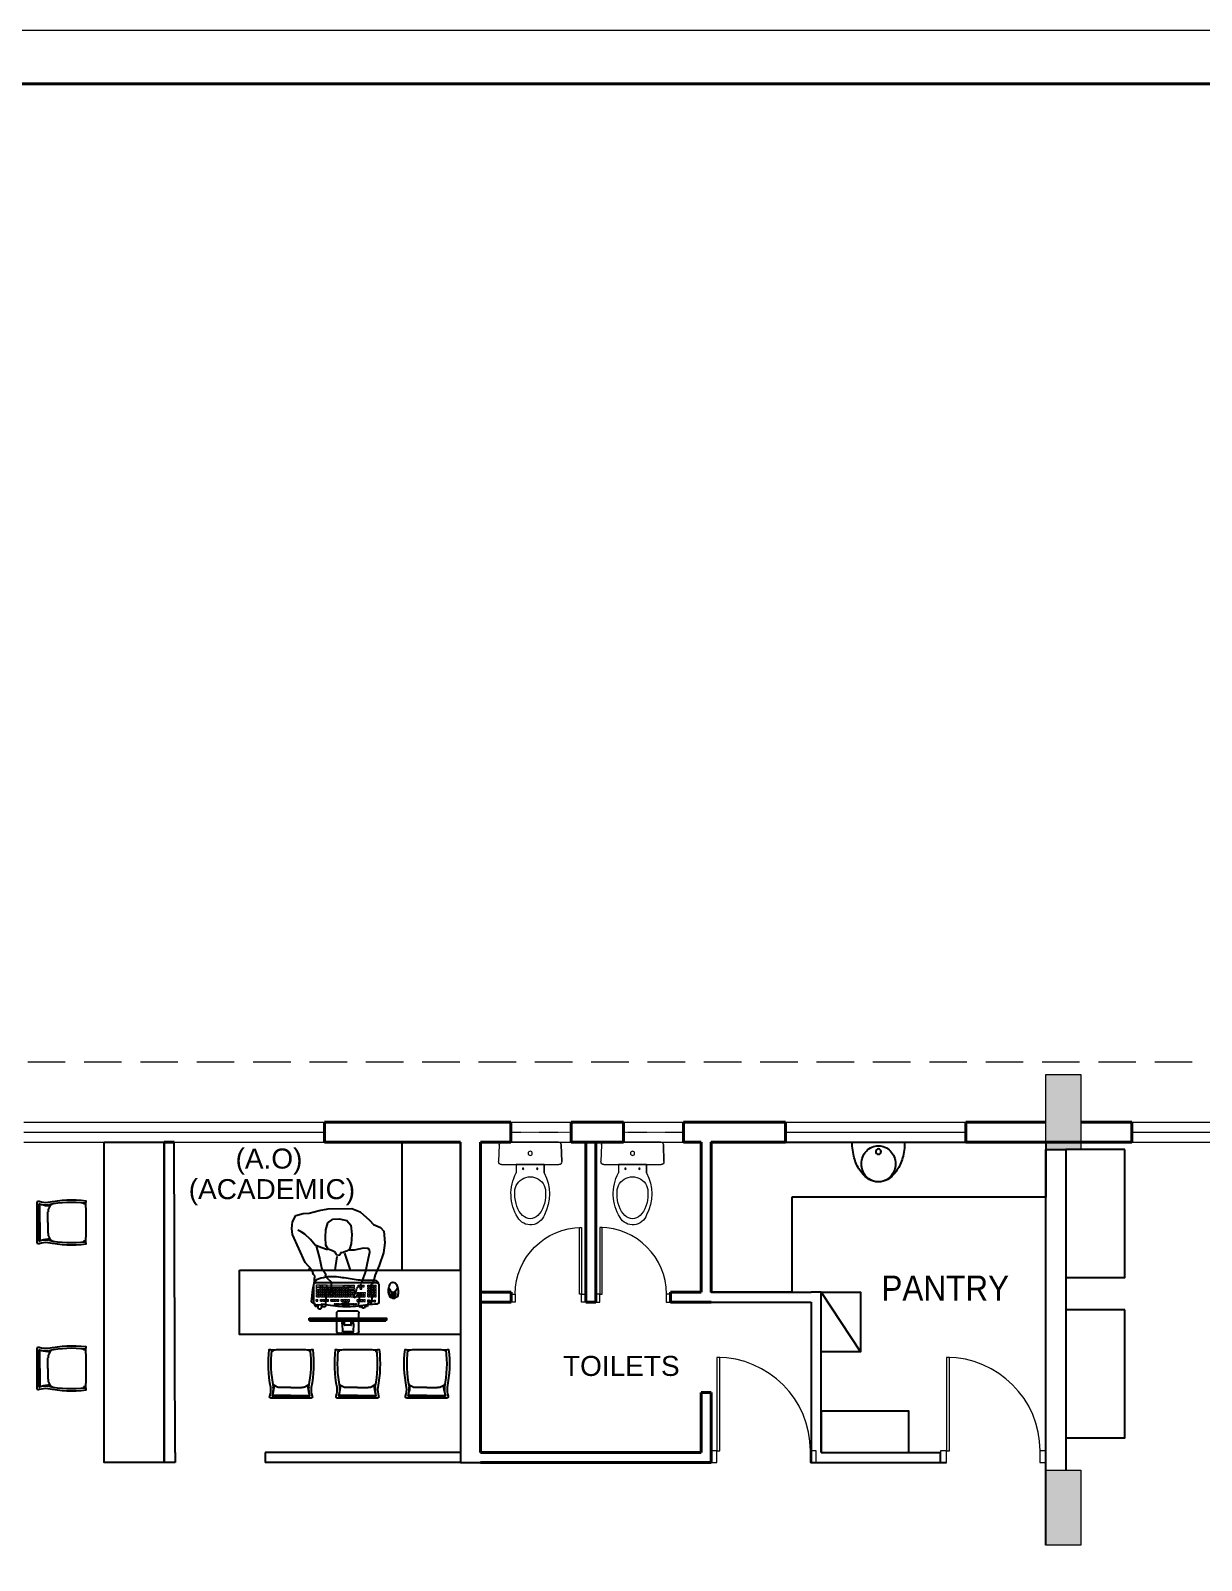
# Model space of a CAD drawing. Header units: inches. Extents: x 150067 to 167379, y -92057 to -49035.
# Drawn here: x 157777 to 158946, y -50562 to -49035 of the extents above; entities that cross this region are included whole.
import ezdxf

# ---------------------------------------------------------------- set-up
doc = ezdxf.new("R2010")
doc.units = ezdxf.units.IN
doc.header["$LTSCALE"] = 0.1
doc.header["$MEASUREMENT"] = 0
doc.linetypes.add('HIDDEN', pattern=[0.375, 0.25, -0.125])
for name, color, linetype, lineweight in [('BOR', 200, 'Continuous', 40), ('BOR1', 230, 'Continuous', 15), ('DOOR', 10, 'Continuous', 15), ('Layer4', 10, 'Continuous', 25), ('thin ha', 253, 'Continuous', 5), ('wall', 6, 'Continuous', 40), ('win', 102, 'Continuous', 20)]:
    doc.layers.add(name, color=color, linetype=linetype, lineweight=lineweight)
doc.layers.add('Layer1', color=7, linetype='Continuous')
doc.layers.add('SANI', color=10, linetype='Continuous')
doc.styles.add('DIM', font='arial.ttf', dxfattribs={"width": 0.7, "height": 1})
doc.styles.add('DUTCH', font='arial.ttf')

# ---------------------------------------------------------------- blocks, each defined once
blk = doc.blocks.new('A$C764D24B9')
at = {"layer": 'DOOR'}
for points in [[(0.056, 0.111), (0.083, 0.111), (0.083, 1), (0.056, 1)], [(0, 0), (0.056, 0), (0.056, 0.111), (0, 0.111)], [(0.944, 0), (1, 0), (1, 0.111), (0.944, 0.111)]]:
    blk.add_lwpolyline(points, close=True, dxfattribs=at)
blk.add_arc((0.056, 0.111), 0.889, 0, 90, dxfattribs=at)
blk = doc.blocks.new('WC1')
at = {"layer": 'DOOR'}
for p, q in [((-29.3, -7.5), (-29.8, -22.7)), ((24.3, -5), (-26.8, -5))]:
    blk.add_line(p, q, dxfattribs=at)
for points in [[(26.8, -7.5), (27.3, -22.7, -0.423393), (24.7, -25.4), (-27.3, -25.4, -0.423393), (-29.8, -22.7), (-29.3, -7.5, -0.405093), (-26.8, -5), (24.3, -5, -0.405093), (26.8, -7.5, -0.407682)], [(11.5, -25.4), (11.5, -33, -0.265683), (10, -73.3, -0.649464), (-14.1, -70.9, -0.243179), (-14, -33), (-14, -25.4), (11.5, -25.4)], [(12.6, -52, 1.119632), (-15.2, -52, 17.71796)]]:
    blk.add_lwpolyline(points, format="xyb", dxfattribs=at)
blk.add_lwpolyline([(-14, -25.4), (-14, -33)], dxfattribs=at)
for centre, radius in [((-1.3, -15.2), 1.91), ((-7.6, -29.2), 0.636), ((5.1, -29.2), 0.636)]:
    blk.add_circle(centre, radius, dxfattribs=at)
blk.add_arc((-26.8, -7.5), 2.54, 90, 178.2101, dxfattribs=at)
blk.add_ellipse((-1.3, -52), major_axis=(0, -22.4), ratio=0.622298, start_param=4.712389, end_param=7.853982, dxfattribs=at)
blk = doc.blocks.new('Dell S2340T 23-Inch 10-point Multi-Touch Monitor')
at = {"color": 0}
for p, q in [((-269, -94), (-264, -89)), ((-264, -89), (264, -89)), ((-77, -17), (-77, -89)), ((-40, -70), (-36, -14)), ((-29, -14), (-29, -17)), ((-29, -14), (-29, -17)), ((-25, -60), (-25, -82)), ((-25, -60), (-24, -60)), ((-24, -60), (-24, -89)), ((-24, -63), (24, -63)), ((24, -60), (24, -89)), ((24, -60), (25, -60)), ((25, -60), (25, -82)), ((29, -14), (29, -17)), ((29, -14), (29, -17)), ((40, -70), (36, -14)), ((77, -17), (77, -89)), ((269, -94), (264, -89)), ((-77, -109), (-77, -143)), ((77, -109), (77, -143))]:
    blk.add_line(p, q, dxfattribs=at)
for points in [[(-60, 0), (60, 0)], [(-269, -109), (269, -109), (269, -94), (-269, -94), (-269, -109)], [(-36, -14), (36, -14)], [(-29, -17), (29, -17)], [(-29, -17), (29, -17)], [(-60, -160), (60, -160)]]:
    blk.add_lwpolyline(points, dxfattribs=at)
for points in [[(-40, -70, 0.263666), (-37, -80), (-34, -82), (-25, -82)], [(40, -70, -0.263666), (37, -80), (34, -82), (25, -82)]]:
    blk.add_lwpolyline(points, format="xyb", dxfattribs=at)
for centre, radius in [((-61, -4), 1.73), ((-46, -4), 1.73), ((-36, -102), 1.14), ((-32, -4), 1.73), ((-18, -4), 1.73), ((-3, -4), 1.73), ((11, -4), 1.73), ((25, -4), 1.73), ((36, -102), 1.14), ((39, -4), 1.73)]:
    blk.add_circle(centre, radius, dxfattribs=at)
for centre, start, end in [((-60, -17), 90, 180), ((60, -17), 0, 90), ((-60, -143), 180, 270), ((60, -143), 270, 0)]:
    blk.add_arc(centre, 17.2, start, end, dxfattribs=at)
blk = doc.blocks.new('keyboard_top')
at = {"color": 0}
for points in [[(233, -76), (233, -26, 0.165941), (205, -17, -0.04592), (141, -12, 0.046884), (0, 0, 0.043941), (-135, -14, -0.081459), (-182, -12, 0.073722), (-206, -13, 0.278236), (-218, -23), (-217, -154, 0.414214), (-202, -168), (218, -167, 0.414214), (233, -152)], [(218, -167), (-202, -168, -0.198912), (-213, -164, 0.237087), (-181, -196, 0.110077), (-61, -209, 0.017919), (47, -193, -0.053396), (161, -185, 0.017301), (204, -185, 0.36209), (228, -163, -0.184401), (218, -167)]]:
    blk.add_lwpolyline(points, format="xyb", close=True, dxfattribs=at)
at = {"color": 0, "lineweight": 0}
for points in [[(-201, -38), (-189, -38)], [(-201, -38), (-201, -51)], [(-201, -51), (-189, -51)], [(-200, -70), (-188, -70)], [(-200, -70), (-200, -83)], [(-200, -83), (-188, -83)], [(-200, -87), (-188, -86)], [(-200, -87), (-200, -100)], [(-200, -100), (-188, -99)], [(-200, -104), (-188, -104)], [(-200, -104), (-200, -117)], [(-189, -38), (-189, -51)], [(-188, -70), (-188, -83)], [(-188, -86), (-188, -99)], [(-188, -104), (-188, -117)], [(-185, -70), (-185, -83)], [(-185, -70), (-173, -70)], [(-185, -83), (-173, -83)], [(-185, -86), (-185, -99)], [(-185, -86), (-173, -86)], [(-185, -99), (-173, -99)], [(-185, -104), (-173, -104)], [(-185, -104), (-185, -117)], [(-173, -70), (-173, -83)], [(-173, -86), (-173, -99)], [(-173, -104), (-173, -117)], [(-171, -38), (-171, -51)], [(-171, -38), (-159, -38)], [(-171, -51), (-159, -51)], [(-170, -70), (-170, -83)], [(-170, -70), (-158, -70)], [(-170, -83), (-158, -83)], [(-170, -86), (-170, -99)], [(-170, -86), (-158, -86)], [(-170, -99), (-158, -99)], [(-170, -104), (-158, -104)], [(-170, -104), (-170, -117)], [(-159, -38), (-159, -51)], [(-158, -70), (-158, -83)], [(-158, -86), (-158, -99)], [(-158, -104), (-158, -117)], [(-156, -38), (-156, -51)], [(-156, -38), (-144, -38)], [(-156, -51), (-144, -51)], [(-156, -70), (-144, -70)], [(-156, -70), (-156, -83)], [(-156, -83), (-144, -83)], [(-156, -86), (-144, -86)], [(-156, -86), (-156, -99)], [(-156, -99), (-144, -99)], [(-156, -104), (-144, -104)], [(-156, -104), (-156, -117)], [(-144, -38), (-144, -51)], [(-144, -70), (-144, -83)], [(-144, -86), (-144, -99)], [(-144, -104), (-144, -117)], [(-142, -38), (-130, -38)], [(-142, -38), (-142, -51)], [(-142, -51), (-130, -51)], [(-141, -70), (-141, -83)], [(-141, -70), (-129, -70)], [(-141, -83), (-129, -83)], [(-141, -86), (-141, -99)], [(-141, -86), (-129, -86)], [(-141, -99), (-129, -99)], [(-141, -104), (-129, -104)], [(-141, -104), (-141, -117)], [(-130, -38), (-130, -51)], [(-129, -70), (-129, -83)], [(-129, -86), (-129, -99)], [(-129, -104), (-129, -117)], [(-127, -38), (-127, -51)], [(-127, -38), (-115, -38)], [(-127, -51), (-115, -51)], [(-126, -70), (-126, -83)], [(-126, -70), (-114, -70)], [(-126, -83), (-114, -83)], [(-126, -86), (-126, -99)], [(-126, -86), (-114, -86)], [(-126, -99), (-114, -99)], [(-126, -104), (-114, -104)], [(-126, -104), (-126, -117)], [(-115, -38), (-115, -51)], [(-114, -70), (-114, -83)], [(-114, -86), (-114, -99)], [(-114, -104), (-114, -117)], [(-112, -70), (-100, -70)], [(-112, -70), (-112, -83)], [(-112, -83), (-100, -83)], [(-112, -86), (-100, -86)], [(-112, -86), (-112, -99)], [(-112, -99), (-100, -99)], [(-112, -104), (-100, -104)], [(-112, -104), (-112, -117)], [(-101, -38), (-101, -51)], [(-101, -38), (-89, -38)], [(-101, -51), (-89, -51)], [(-100, -70), (-100, -83)], [(-100, -86), (-100, -99)], [(-100, -104), (-100, -117)], [(-97, -70), (-97, -83)], [(-97, -70), (-85, -70)], [(-97, -83), (-85, -83)], [(-97, -86), (-97, -99)], [(-97, -86), (-85, -86)], [(-97, -99), (-85, -99)], [(-97, -104), (-85, -103)], [(-97, -104), (-97, -117)], [(-89, -38), (-89, -51)], [(-86, -38), (-86, -51)], [(-86, -38), (-74, -38)], [(-86, -51), (-74, -51)], [(-85, -70), (-85, -83)], [(-85, -86), (-85, -99)], [(-85, -103), (-85, -116)], [(-82, -70), (-70, -69)], [(-82, -70), (-82, -83)], [(-82, -83), (-70, -82)], [(-82, -86), (-82, -99)], [(-82, -86), (-70, -86)], [(-82, -99), (-70, -99)], [(-82, -103), (-70, -103)], [(-82, -103), (-81, -116)], [(-74, -38), (-74, -51)], [(-72, -38), (-60, -38)], [(-72, -38), (-72, -51)], [(-72, -51), (-60, -51)], [(-70, -69), (-70, -82)], [(-70, -86), (-70, -99)], [(-70, -103), (-69, -116)], [(-68, -69), (-56, -69)], [(-68, -69), (-67, -82)], [(-67, -82), (-55, -82)], [(-67, -86), (-55, -86)], [(-67, -86), (-67, -99)], [(-67, -99), (-55, -99)], [(-67, -103), (-55, -103)], [(-67, -103), (-67, -116)], [(-60, -38), (-60, -51)], [(-57, -38), (-57, -51)], [(-57, -38), (-45, -38)], [(-57, -51), (-45, -51)], [(-56, -69), (-55, -82)], [(-55, -86), (-55, -99)], [(-55, -103), (-55, -116)], [(-52, -69), (-52, -82)], [(-52, -69), (-40, -69)], [(-52, -82), (-40, -82)], [(-52, -86), (-52, -99)], [(-52, -86), (-40, -86)], [(-52, -99), (-40, -99)], [(-52, -103), (-40, -103)], [(-52, -103), (-52, -116)], [(-45, -38), (-45, -51)], [(-40, -69), (-40, -82)], [(-40, -86), (-40, -99)], [(-40, -103), (-40, -116)], [(-37, -69), (-37, -82)], [(-37, -69), (-25, -69)], [(-37, -82), (-25, -82)], [(-37, -86), (-37, -99)], [(-37, -86), (-25, -86)], [(-37, -99), (-25, -99)], [(-37, -103), (-25, -103)], [(-37, -103), (-37, -116)], [(-28, -19), (1, -18)], [(-28, -38), (-16, -37)], [(-28, -38), (-28, -51)], [(-28, -51), (-16, -50)], [(-26, -16), (1, -16)], [(-25, -69), (-25, -82)], [(-25, -86), (-25, -99)], [(-25, -103), (-25, -116)], [(-23, -69), (-11, -69)], [(-23, -69), (-23, -82)], [(-23, -82), (-11, -82)], [(-23, -86), (-11, -86)], [(-23, -86), (-23, -99)], [(-23, -99), (-11, -99)], [(-23, -103), (-11, -103)], [(-23, -103), (-23, -116)], [(-16, -37), (-16, -50)], [(-13, -37), (-13, -50)], [(-13, -37), (-1, -37)], [(-13, -50), (-1, -50)], [(-11, -69), (-11, -82)], [(-11, -86), (-11, -99)], [(-11, -103), (-11, -116)], [(-8, -69), (-8, -82)], [(-8, -69), (4, -69)], [(-8, -82), (4, -82)], [(-8, -86), (-8, -99)], [(-8, -86), (4, -86)], [(-8, -99), (4, -99)], [(-8, -103), (4, -103)], [(-8, -103), (-8, -116)], [(-1, -37), (-1, -50)], [(1, -7), (1, -16)], [(1, -18), (1, -25)], [(2, -37), (14, -37)], [(2, -37), (2, -50)], [(2, -50), (14, -50)], [(4, -7), (5, -16)], [(4, -69), (4, -82)], [(4, -86), (4, -99)], [(4, -103), (4, -116)], [(5, -16), (30, -16)], [(5, -18), (5, -25)], [(5, -18), (30, -18)], [(7, -69), (7, -82)], [(7, -69), (19, -69)], [(7, -82), (19, -82)], [(7, -86), (7, -99)], [(7, -86), (19, -86)], [(7, -99), (19, -99)], [(7, -103), (19, -103)], [(7, -103), (8, -116)], [(14, -37), (14, -50)], [(17, -37), (17, -50)], [(17, -37), (29, -37)], [(17, -50), (29, -50)], [(19, -69), (19, -82)], [(19, -86), (19, -99)], [(19, -103), (20, -116)], [(23, -69), (35, -69)], [(23, -69), (23, -82)], [(23, -82), (35, -82)], [(23, -86), (35, -86)], [(23, -86), (23, -99)], [(23, -99), (35, -99)], [(23, -103), (35, -103)], [(23, -103), (23, -116)], [(29, -37), (29, -50)], [(35, -69), (35, -82)], [(35, -86), (35, -99)], [(35, -103), (35, -116)], [(38, -69), (38, -82)], [(38, -69), (65, -69)], [(38, -82), (65, -82)], [(38, -86), (38, -99)], [(38, -86), (50, -86)], [(38, -99), (50, -99)], [(38, -103), (65, -103)], [(38, -103), (38, -116)], [(50, -86), (50, -99)], [(53, -86), (53, -99)], [(53, -86), (65, -86)], [(53, -99), (65, -99)], [(65, -69), (65, -82)], [(65, -86), (65, -99)], [(65, -103), (65, -116)], [(82, -37), (82, -50)], [(82, -37), (94, -37)], [(82, -50), (94, -50)], [(83, -69), (83, -82)], [(83, -69), (95, -69)], [(83, -82), (95, -82)], [(83, -85), (83, -98)], [(83, -85), (95, -85)], [(83, -98), (95, -98)], [(94, -37), (94, -50)], [(95, -69), (95, -82)], [(95, -85), (95, -98)], [(97, -37), (97, -50)], [(97, -37), (109, -37)], [(97, -50), (109, -50)], [(98, -69), (98, -82)], [(98, -69), (110, -69)], [(98, -82), (110, -82)], [(98, -85), (98, -98)], [(98, -85), (110, -85)], [(98, -98), (110, -98)], [(109, -37), (109, -50)], [(110, -69), (110, -82)], [(110, -85), (110, -98)], [(111, -37), (123, -37)], [(111, -37), (111, -50)], [(111, -50), (123, -50)], [(112, -69), (124, -69)], [(112, -69), (112, -82)], [(112, -82), (124, -82)], [(112, -85), (124, -85)], [(112, -85), (112, -98)], [(112, -98), (124, -98)], [(123, -37), (123, -50)], [(124, -69), (124, -82)], [(124, -85), (124, -98)], [(126, -37), (126, -50)], [(126, -37), (138, -37)], [(126, -50), (138, -50)], [(127, -69), (127, -82)], [(127, -69), (139, -69)], [(127, -82), (139, -82)], [(127, -85), (128, -98)], [(127, -85), (139, -85)], [(128, -98), (140, -98)], [(138, -37), (138, -50)], [(139, -69), (139, -82)], [(139, -85), (140, -98)], [(156, -35), (156, -48)], [(156, -35), (168, -35)], [(156, -48), (168, -48)], [(157, -69), (157, -82)], [(157, -69), (169, -69)], [(157, -82), (169, -82)], [(157, -85), (157, -98)], [(157, -85), (169, -85)], [(157, -98), (169, -98)], [(157, -103), (169, -103)], [(157, -103), (157, -116)], [(168, -35), (168, -48)], [(169, -69), (169, -82)], [(169, -85), (169, -98)], [(169, -103), (169, -116)], [(172, -69), (184, -69)], [(172, -69), (172, -82)], [(172, -82), (184, -82)], [(172, -85), (184, -85)], [(172, -85), (172, -98)], [(172, -98), (184, -98)], [(172, -103), (184, -102)], [(172, -103), (172, -116)], [(176, -34), (176, -47)], [(176, -34), (188, -34)], [(176, -47), (188, -47)], [(184, -69), (184, -82)], [(184, -85), (184, -98)], [(184, -102), (184, -115)], [(187, -69), (199, -68)], [(187, -69), (187, -82)], [(187, -82), (199, -81)], [(187, -85), (187, -98)], [(187, -85), (199, -85)], [(187, -98), (199, -98)], [(187, -102), (199, -102)], [(187, -102), (187, -115)], [(188, -34), (188, -47)], [(197, -34), (197, -47)], [(197, -34), (209, -34)], [(197, -47), (209, -47)], [(199, -68), (199, -81)], [(199, -85), (199, -98)], [(199, -102), (199, -115)], [(202, -68), (202, -81)], [(202, -68), (214, -68)], [(202, -81), (214, -81)], [(202, -85), (202, -98)], [(202, -85), (214, -85)], [(202, -98), (214, -98)], [(202, -102), (214, -102)], [(202, -102), (202, -115)], [(209, -34), (209, -47)], [(214, -68), (214, -81)], [(214, -85), (214, -98)], [(214, -102), (214, -115)], [(-200, -117), (-188, -117)], [(-200, -122), (-173, -122)], [(-200, -122), (-200, -135)], [(-200, -135), (-173, -135)], [(-200, -139), (-173, -139)], [(-200, -139), (-200, -152)], [(-200, -152), (-173, -152)], [(-185, -117), (-173, -117)], [(-173, -122), (-173, -135)], [(-173, -139), (-173, -152)], [(-170, -117), (-158, -117)], [(-170, -122), (-170, -135)], [(-170, -122), (-158, -122)], [(-170, -135), (-158, -135)], [(-170, -139), (-158, -139)], [(-170, -139), (-170, -152)], [(-170, -152), (-158, -152)], [(-158, -122), (-158, -135)], [(-158, -139), (-158, -152)], [(-156, -117), (-144, -117)], [(-156, -122), (-144, -122)], [(-156, -122), (-156, -135)], [(-156, -135), (-144, -135)], [(-156, -139), (-156, -152)], [(-156, -139), (-129, -139)], [(-156, -152), (-129, -152)], [(-144, -122), (-144, -135)], [(-141, -117), (-129, -117)], [(-141, -122), (-129, -122)], [(-141, -122), (-141, -135)], [(-141, -135), (-129, -135)], [(-129, -122), (-129, -135)], [(-129, -139), (-129, -152)], [(-126, -117), (-114, -117)], [(-126, -122), (-126, -135)], [(-126, -122), (-114, -122)], [(-126, -135), (-114, -135)], [(-126, -139), (-11, -138)], [(-126, -139), (-126, -152)], [(-126, -152), (-11, -151)], [(-114, -122), (-114, -135)], [(-112, -117), (-100, -117)], [(-112, -122), (-100, -122)], [(-112, -122), (-112, -135)], [(-112, -135), (-100, -135)], [(-100, -122), (-100, -135)], [(-97, -117), (-85, -116)], [(-97, -122), (-85, -121)], [(-97, -122), (-96, -135)], [(-96, -135), (-84, -134)], [(-85, -121), (-84, -134)], [(-81, -116), (-69, -116)], [(-81, -121), (-81, -134)], [(-81, -121), (-69, -121)], [(-81, -134), (-69, -134)], [(-69, -121), (-69, -134)], [(-67, -116), (-55, -116)], [(-67, -121), (-55, -121)], [(-67, -121), (-67, -134)], [(-67, -134), (-55, -134)], [(-55, -121), (-55, -134)], [(-52, -116), (-40, -116)], [(-52, -121), (-40, -121)], [(-52, -121), (-52, -134)], [(-52, -134), (-40, -134)], [(-40, -121), (-40, -134)], [(-37, -116), (-25, -116)], [(-37, -121), (-37, -134)], [(-37, -121), (-25, -121)], [(-37, -134), (-25, -134)], [(-25, -121), (-25, -134)], [(-23, -116), (-11, -116)], [(-23, -121), (-11, -121)], [(-23, -121), (-23, -134)], [(-23, -134), (-11, -134)], [(-11, -121), (-11, -134)], [(-11, -138), (-11, -151)], [(-8, -116), (4, -116)], [(-8, -121), (4, -121)], [(-8, -121), (-8, -134)], [(-8, -134), (4, -134)], [(-7, -138), (20, -138)], [(-7, -138), (-7, -151)], [(-7, -151), (20, -151)], [(4, -121), (4, -134)], [(8, -116), (20, -116)], [(8, -121), (8, -134)], [(8, -121), (20, -121)], [(8, -134), (20, -134)], [(20, -121), (20, -134)], [(20, -138), (20, -151)], [(23, -116), (35, -116)], [(23, -121), (65, -121)], [(23, -121), (23, -134)], [(23, -134), (65, -134)], [(23, -138), (35, -138)], [(23, -138), (23, -151)], [(23, -151), (35, -151)], [(35, -138), (35, -151)], [(38, -116), (65, -116)], [(38, -138), (65, -138)], [(38, -138), (38, -151)], [(38, -151), (65, -151)], [(65, -121), (65, -134)], [(65, -138), (65, -151)], [(89, -138), (101, -138)], [(89, -138), (89, -151)], [(89, -151), (101, -151)], [(101, -138), (101, -151)], [(104, -121), (104, -134)], [(104, -121), (116, -121)], [(104, -134), (116, -134)], [(104, -138), (116, -138)], [(104, -138), (104, -151)], [(104, -151), (116, -151)], [(116, -121), (116, -134)], [(116, -138), (116, -151)], [(119, -138), (131, -138)], [(119, -138), (119, -151)], [(119, -151), (131, -151)], [(131, -138), (131, -151)], [(157, -116), (169, -116)], [(157, -121), (157, -134)], [(157, -121), (169, -121)], [(157, -134), (169, -134)], [(157, -138), (169, -138)], [(157, -138), (157, -151)], [(157, -151), (169, -151)], [(169, -121), (169, -134)], [(169, -138), (169, -151)], [(172, -116), (184, -115)], [(172, -121), (184, -120)], [(172, -121), (172, -134)], [(172, -134), (184, -133)], [(172, -138), (184, -138)], [(172, -138), (172, -151)], [(172, -151), (184, -151)], [(184, -120), (184, -133)], [(184, -138), (184, -151)], [(187, -115), (199, -115)], [(187, -120), (199, -120)], [(187, -120), (187, -133)], [(187, -133), (199, -133)], [(187, -138), (199, -138)], [(187, -138), (187, -151)], [(187, -151), (199, -151)], [(199, -120), (199, -133)], [(199, -138), (199, -151)], [(202, -115), (214, -115)], [(202, -120), (202, -133)], [(202, -120), (214, -120)], [(202, -133), (214, -133)], [(202, -138), (214, -138)], [(202, -138), (202, -151)], [(202, -151), (214, -151)], [(214, -120), (214, -133)], [(214, -138), (214, -151)]]:
    blk.add_lwpolyline(points, dxfattribs=at)
for points in [[(1, -25, -0.037715), (-22, -24, -0.328345), (-28, -19)], [(-26, -16, -0.157731), (-22, -12, -0.08747), (1, -7, -0.08747)], [(4, -7, -0.086643), (27, -12, -0.237073), (30, -16)], [(30, -18, -0.11266), (29, -21, -0.188542), (24, -24, -0.031584), (5, -25, -0.031584)]]:
    blk.add_lwpolyline(points, format="xyb", dxfattribs=at)
for centre in [(-74, -18), (-64, -18), (-55, -18), (-46, -18), (-36, -18), (38, -18), (48, -18), (57, -18), (67, -18), (76, -18)]:
    blk.add_circle(centre, 3.55, dxfattribs=at)
blk = doc.blocks.new('A$C2C166547')
at = {"color": 0}
for p, q in [((0.201, 0.464), (0.017, 0.464)), ((0.201, 0.464), (0.385, 0.464)), ((0.201, 0.456), (0.018, 0.456)), ((0.201, 0.455), (0.018, 0.455)), ((0.201, 0.374), (0.094, 0.374)), ((0.201, 0.456), (0.385, 0.456)), ((0.201, 0.455), (0.385, 0.455)), ((0.201, 0.374), (0.308, 0.374)), ((0.016, 0.02), (0.006, 0.02)), ((0.016, 0.02), (0.006, 0.016)), ((0.017, 0.001), (0.016, 0.02)), ((0.385, 0.001), (0.387, 0.02)), ((0.387, 0.02), (0.396, 0.016)), ((0.387, 0.02), (0.396, 0.02))]:
    blk.add_line(p, q, dxfattribs=at)
blk.add_lwpolyline([(0.023, 0.369, 0.080461), (0.008, 0, 0.080461)], format="xyb", dxfattribs=at)
for centre, radius, start, end in [((0.018, 0.461), 0.00242, 100.345, 201.3742), ((-0.216, 0.394), 0.241, 354.5513, 15.9626), ((0.618, 0.394), 0.241, 164.0374, 185.4487), ((0.384, 0.461), 0.00242, 338.6258, 79.655), ((0.018, 0.455), 0.000725, 87.3762, 197.5208), ((0.018, 0.454), 0.000433, 71.7715, 189.2202), ((0.095, 0.276), 0.0978, 90.5164, 143.1927), ((-0.282, 0.346), 0.317, 1.1591, 17.5641), ((0.307, 0.276), 0.0978, 36.8073, 89.4836), ((0.685, 0.346), 0.317, 162.4359, 178.8409), ((-0.752, 0.137), 1.154, 353.1637, 11.5643), ((0.385, 0.455), 0.000725, 342.4792, 92.6238), ((0.385, 0.454), 0.000433, 350.7798, 108.2285), ((0.014, -0.011), 0.012, 71.7536, 116.5375), ((0.389, -0.011), 0.012, 63.4625, 108.2464)]:
    blk.add_arc(centre, radius, start, end, dxfattribs=at)
blk = doc.blocks.new('UR1P')
at = {"layer": 'SANI'}
for points in [[(-29.7, 0, 0.066402), (-27.3, -18, 0.078959), (-21, -32, 0.107161), (-10.6, -42.2, 0.141785), (0, -45.2, 0.141785), (10.6, -42.2, 0.107161), (21, -32, 0.078959), (27.3, -18, 0.066402), (29.7, 0)], [(0, -45.2, 0.104192), (7.3, -43.7, 0.100673), (13.6, -39.2, 0.096065), (17.8, -32.6, 0.093043), (19.3, -24.7, 0.093043), (17.8, -16.8, 0.096065), (13.6, -10.2, 0.100673), (7.3, -5.7, 0.104192), (0, -4.2, 0.104192), (-7.3, -5.7, 0.100673), (-13.6, -10.2, 0.096065), (-17.8, -16.8, 0.093043), (-19.3, -24.7, 0.093043), (-17.8, -32.6, 0.096065), (-13.6, -39.2, 0.100673), (-7.3, -43.7, 0.104192)]]:
    blk.add_lwpolyline(points, format="xyb", close=True, dxfattribs=at)
blk.add_circle((0, -10.8), 2.97, dxfattribs=at)

msp = doc.modelspace()

# ---------------------------------------------------------------- hatches: boundary and pattern name
at = {"layer": 'thin ha', "linetype": 'Continuous', "lineweight": 20, "ltscale": 0.1}
for points in [[(158790.48, -50076.89), (158825.48, -50076.89), (158825.48, -50151.89), (158790.48, -50151.89)], [(158790.48, -50471.89), (158825.48, -50471.89), (158825.48, -50546.89), (158790.48, -50546.89)]]:
    msp.add_hatch(color=2, dxfattribs=at).paths.add_polyline_path(points)

# ---------------------------------------------------------------- linework, layer by layer
at = {"color": 0, "linetype": 'ByBlock'}
for p, q in [((158037.81, -50230.84, 23680.86), (158038.4, -50224.01, 23680.86)), ((158038.4, -50224.01, 23680.86), (158041.96, -50217.76, 23680.86)), ((158041.96, -50217.76, 23680.86), (158049.09, -50215.68, 23680.86)), ((158049.09, -50215.68, 23680.86), (158055.33, -50215.39, 23680.86)), ((158055.33, -50215.39, 23680.86), (158065.13, -50212.71, 23680.86)), ((158065.13, -50212.71, 23680.86), (158074.04, -50210.93, 23680.86)), ((158071.66, -50232.03, 23680.86), (158073.74, -50225.19, 23680.86)), ((158073.74, -50225.19, 23680.86), (158078.79, -50221.33, 23680.86)), ((158074.04, -50210.93, 23680.86), (158097.79, -50210.63, 23680.86)), ((158078.79, -50221.33, 23680.86), (158085.02, -50221.03, 23680.86)), ((158085.02, -50221.03, 23680.86), (158092.75, -50222.82, 23680.86)), ((158092.75, -50222.82, 23680.86), (158096.9, -50227.28, 23680.86)), ((158097.79, -50210.63, 23680.86), (158106.11, -50214.2, 23680.86)), ((158106.11, -50214.2, 23680.86), (158115.32, -50222.22, 23680.86)), ((158115.32, -50222.22, 23680.86), (158119.47, -50226.68, 23680.86)), ((158038.7, -50236.79, 23680.86), (158037.81, -50230.84, 23680.86)), ((158051.17, -50264.73, 23680.86), (158038.7, -50236.79, 23680.86)), ((158047.31, -50234.11, 23680.86), (158044.04, -50232.33, 23680.86)), ((158050.87, -50236.49, 23680.86), (158047.31, -50234.11, 23680.86)), ((158056.52, -50241.54, 23680.86), (158050.87, -50236.49, 23680.86)), ((158071.36, -50239.46, 23680.86), (158071.66, -50232.03, 23680.86)), ((158071.96, -50247.19, 23680.86), (158071.36, -50239.46, 23680.86)), ((158096.9, -50227.28, 23680.86), (158097.79, -50236.79, 23680.86)), ((158097.79, -50236.79, 23680.86), (158097.2, -50246, 23680.86)), ((158119.47, -50226.68, 23680.86), (158126.3, -50229.65, 23680.86)), ((158126.3, -50229.65, 23680.86), (158129.87, -50233.22, 23680.86)), ((158129.87, -50233.22, 23680.86), (158130.76, -50245.11, 23680.86)), ((158061.27, -50247.19, 23680.86), (158056.52, -50241.54, 23680.86)), ((158066.91, -50249.57, 23680.86), (158061.27, -50247.19, 23680.86)), ((158062.16, -50248.08, 23680.86), (158065.72, -50261.75, 23680.86)), ((158073.44, -50251.94, 23680.86), (158066.91, -50249.57, 23680.86)), ((158074.04, -50251.35, 23680.86), (158071.96, -50247.19, 23680.86)), ((158078.49, -50253.13, 23680.86), (158074.04, -50251.35, 23680.86)), ((158081.46, -50254.62, 23680.86), (158078.49, -50253.13, 23680.86)), ((158082.05, -50256.4, 23680.86), (158081.46, -50254.62, 23680.86)), ((158086.81, -50254.62, 23680.86), (158085.62, -50257.29, 23680.86)), ((158087.99, -50254.92, 23680.86), (158086.81, -50254.62, 23680.86)), ((158092.45, -50253.43, 23680.86), (158087.99, -50254.92, 23680.86)), ((158090.37, -50255.21, 23680.86), (158096.03, -50272.22, 23680.86)), ((158095.42, -50251.35, 23680.86), (158092.45, -50253.43, 23680.86)), ((158100.17, -50252.24, 23680.86), (158095.12, -50252.24, 23680.86)), ((158097.2, -50246, 23680.86), (158095.42, -50251.35, 23680.86)), ((158109.38, -50250.46, 23680.86), (158100.17, -50252.24, 23680.86)), ((158113.83, -50250.76, 23680.86), (158109.38, -50250.46, 23680.86)), ((158115.32, -50251.65, 23680.86), (158113.83, -50250.76, 23680.86)), ((158114.42, -50260.27, 23680.86), (158115.91, -50254.32, 23680.86)), ((158115.91, -50254.32, 23680.86), (158115.32, -50251.65, 23680.86)), ((158129.27, -50254.92, 23680.86), (158125.11, -50267.7, 23680.86)), ((158130.76, -50245.11, 23680.86), (158129.27, -50254.92, 23680.86)), ((158058.3, -50272.16, 23680.86), (158051.17, -50264.73, 23680.86)), ((158055.28, -50272.22, 23680.86), (158055.33, -50270.67, 23680.86)), ((158065.72, -50261.75, 23680.86), (158067.5, -50270.08, 23680.86)), ((158067.5, -50270.08, 23680.86), (158071.96, -50276.32, 23680.86)), ((158082.65, -50258.78, 23680.86), (158080.77, -50272.22, 23680.86)), ((158083.84, -50257.59, 23680.86), (158082.05, -50256.4, 23680.86)), ((158085.62, -50257.29, 23680.86), (158083.84, -50257.59, 23680.86)), ((158111.45, -50274.53, 23680.86), (158114.42, -50260.27, 23680.86)), ((158125.11, -50267.7, 23680.86), (158120.96, -50276.91, 23680.86)), ((158059.49, -50276.61, 23680.86), (158058.3, -50272.16, 23680.86)), ((158058.89, -50291.47, 23680.86), (158060.38, -50283.75, 23680.86)), ((158061.27, -50278.4, 23680.86), (158059.49, -50276.61, 23680.86)), ((158060.38, -50280.48, 23680.86), (158061.27, -50278.4, 23680.86)), ((158060.38, -50283.75, 23680.86), (158060.38, -50280.48, 23680.86)), ((158071.96, -50276.32, 23680.86), (158071.07, -50278.4, 23680.86)), ((158071.07, -50278.4, 23680.86), (158073.74, -50281.07, 23680.86)), ((158073.74, -50281.07, 23680.86), (158076.71, -50283.75, 23680.86)), ((158076.71, -50283.75, 23680.86), (158077.6, -50290.88, 23680.86)), ((158106.7, -50285.83, 23680.86), (158108.48, -50282.56, 23680.86)), ((158107.59, -50286.42, 23680.86), (158106.7, -50285.83, 23680.86)), ((158108.48, -50282.56, 23680.86), (158111.45, -50274.53, 23680.86)), ((158118.88, -50285.53, 23680.86), (158117.1, -50286.12, 23680.86)), ((158117.1, -50286.12, 23680.86), (158117.1, -50292.66, 23680.86)), ((158120.96, -50276.91, 23680.86), (158118.88, -50285.53, 23680.86)), ((158057.41, -50303.96, 23680.86), (158058.89, -50291.47, 23680.86)), ((158072.26, -50291.18, 23680.86), (158071.36, -50308.71, 23680.86)), ((158074.04, -50291.18, 23680.86), (158072.26, -50291.18, 23680.86)), ((158077.01, -50297.12, 23680.86), (158074.04, -50291.18, 23680.86)), ((158078.49, -50297.12, 23680.86), (158077.01, -50297.12, 23680.86)), ((158077.6, -50290.88, 23680.86), (158079.38, -50295.04, 23680.86)), ((158079.38, -50295.04, 23680.86), (158078.49, -50297.12, 23680.86)), ((158099.87, -50297.42, 23680.86), (158101.65, -50294.74, 23680.86)), ((158099.87, -50299.2, 23680.86), (158099.87, -50297.42, 23680.86)), ((158101.06, -50299.8, 23680.86), (158099.87, -50299.2, 23680.86)), ((158105.22, -50295.34, 23680.86), (158101.06, -50299.8, 23680.86)), ((158101.65, -50294.74, 23680.86), (158102.84, -50290.29, 23680.86)), ((158102.84, -50290.29, 23680.86), (158107.59, -50286.42, 23680.86)), ((158104.33, -50307.52, 23680.86), (158106.11, -50295.64, 23680.86)), ((158106.11, -50295.64, 23680.86), (158105.22, -50295.34, 23680.86)), ((158117.1, -50292.66, 23680.86), (158117.69, -50298.91, 23680.86)), ((158117.69, -50298.91, 23680.86), (158117.39, -50304.55, 23680.86)), ((158059.19, -50305.15, 23680.86), (158057.41, -50303.96, 23680.86)), ((158060.67, -50304.85, 23680.86), (158059.19, -50305.15, 23680.86)), ((158061.27, -50308.42, 23680.86), (158060.67, -50304.85, 23680.86)), ((158062.75, -50308.42, 23680.86), (158061.27, -50308.42, 23680.86)), ((158063.94, -50306.34, 23680.86), (158062.75, -50308.42, 23680.86)), ((158064.24, -50309.9, 23680.86), (158063.94, -50306.34, 23680.86)), ((158064.53, -50311.39, 23680.86), (158064.24, -50309.9, 23680.86)), ((158066.91, -50311.09, 23680.86), (158064.53, -50311.39, 23680.86)), ((158068.1, -50305.44, 23680.86), (158066.91, -50311.09, 23680.86)), ((158068.39, -50309.01, 23680.86), (158068.1, -50305.44, 23680.86)), ((158069.88, -50309.31, 23680.86), (158068.39, -50309.01, 23680.86)), ((158071.36, -50308.71, 23680.86), (158069.88, -50309.31, 23680.86)), ((158106.11, -50309.61, 23680.86), (158104.33, -50307.52, 23680.86)), ((158108.19, -50308.12, 23680.86), (158106.11, -50309.61, 23680.86)), ((158108.48, -50310.2, 23680.86), (158108.19, -50308.12, 23680.86)), ((158109.97, -50310.2, 23680.86), (158108.48, -50310.2, 23680.86)), ((158111.45, -50306.93, 23680.86), (158109.97, -50310.2, 23680.86)), ((158112.05, -50308.71, 23680.86), (158111.45, -50306.93, 23680.86)), ((158112.94, -50308.42, 23680.86), (158112.05, -50308.71, 23680.86)), ((158114.72, -50302.47, 23680.86), (158112.94, -50308.42, 23680.86)), ((158115.61, -50305.15, 23680.86), (158114.72, -50302.47, 23680.86)), ((158117.39, -50304.55, 23680.86), (158115.61, -50305.15, 23680.86))]:
    msp.add_line(p, q, dxfattribs=at)
at = {"color": 0, "linetype": 'ByBlock', "elevation": 23680.86}
for points in [[(157850.48, -50144.39), (157910.25, -50144.39), (157910.25, -50464.39), (157850.48, -50464.39)], [(158206.31, -50144.39), (158147.53, -50144.39), (158147.53, -50272.22), (158206.31, -50272.22)], [(158869.26, -50151.89), (158810.48, -50151.89), (158810.48, -50279.72), (158869.26, -50279.72)], [(157985.75, -50272.22), (158206.31, -50272.22), (158206.31, -50336.57), (157985.75, -50336.57)], [(158566.31, -50294.39), (158605.51, -50294.39), (158605.51, -50353.7), (158566.31, -50353.7)], [(158869.26, -50311.89), (158810.48, -50311.89), (158810.48, -50439.72), (158869.26, -50439.72)], [(158566.31, -50454.39), (158653.73, -50454.39), (158653.73, -50413.07), (158566.31, -50413.07)]]:
    msp.add_lwpolyline(points, close=True, dxfattribs=at)
for points in [[(158456.31, -50199.56), (158456.31, -50144.39), (158790.48, -50144.39), (158790.48, -50199.56), (158537.02, -50199.56)], [(158537.02, -50199.56), (158537.02, -50294.39), (158456.31, -50294.39), (158456.31, -50199.56)]]:
    msp.add_lwpolyline(points, dxfattribs=at)
at = {"elevation": 23680.86}
for points in [[(157785.72, -50203.55, 0.1025232), (157794.46, -50204.5, -0.0804606), (157832.18, -50202.95, -0.3022999), (157831.89, -50205.39, 0.1979323), (157831.82, -50206.3, -0.028193), (157832.18, -50211.71), (157832.18, -50224.72), (157832.18, -50237.72, -0.028193), (157831.82, -50243.13, 0.1979323), (157831.89, -50244.04, -0.3022999), (157832.18, -50246.48, -0.0804606), (157794.46, -50244.93, 0.1025232), (157785.72, -50245.88, -0.5871113), (157783.8, -50244.81), (157783.8, -50204.62, -0.5871113)], [(158139.61, -50300.14, -0.2410041), (158135.83, -50298.79, -0.2170033), (158135.55, -50287.05, -0.7525275), (158142.39, -50286.73, -0.1153991), (158144.07, -50294.69, -0.099122), (158143.23, -50298.44, -0.2404832), (158139.61, -50300.14)], [(158138.08, -50300.07, -0.0550193), (158137.37, -50297.54, -0.0506015), (158137.21, -50295.13, 0.0846865), (158137.08, -50293.57, 0.1758987), (158135.37, -50291.06, 0.5693071), (158134.57, -50291.4, 0.0644282), (158134.58, -50294.76, 0.081238), (158135.83, -50298.79, 0.1504555), (158138.08, -50300.07)], [(158140.89, -50299.97, 0.1411075), (158141.17, -50295.05, -0.2113787), (158141.46, -50293.53, -0.4127016), (158137.08, -50293.57, -0.176997), (158137.46, -50295.23, 0.1410945), (158138.21, -50300.1, 0.080592), (158139.61, -50300.14, 0.0752053), (158140.89, -50299.99)], [(158138.91, -50296.62), (158139.03, -50298.6, 0.837339), (158139.76, -50298.43), (158139.65, -50296.15, 1), (158138.89, -50296.19)], [(158141.1, -50299.93, 0.0717538), (158141.61, -50296.78, 0.0431691), (158141.48, -50294.72, -0.2693094), (158143.1, -50290.61, -0.3661703), (158143.73, -50290.81, -0.1603249), (158143.23, -50298.44, -0.1500963), (158141.12, -50299.92)], [(157785.72, -50349.28, 0.1025232), (157794.46, -50350.24, -0.0804606), (157832.18, -50348.68, -0.3022999), (157831.89, -50351.12, 0.1979323), (157831.82, -50352.04, -0.028193), (157832.18, -50357.44), (157832.18, -50370.45), (157832.18, -50383.45, -0.028193), (157831.82, -50388.86, 0.1979323), (157831.89, -50389.77, -0.3022999), (157832.18, -50392.22, -0.0804606), (157794.46, -50390.66, 0.1025232), (157785.72, -50391.62, -0.5871113), (157783.8, -50390.54), (157783.8, -50350.36, -0.5871113)], [(158015.88, -50398.07, 0.1025232), (158016.84, -50389.33, -0.0804606), (158015.28, -50351.61, -0.3022999), (158017.72, -50351.9, 0.1979323), (158018.63, -50351.97, -0.028193), (158024.04, -50351.61), (158037.05, -50351.61), (158050.05, -50351.61, -0.028193), (158055.46, -50351.97, 0.1979323), (158056.37, -50351.9, -0.3022999), (158058.81, -50351.61, -0.0804606), (158057.26, -50389.33, 0.1025232), (158058.22, -50398.07, -0.5871113), (158057.14, -50399.99), (158016.95, -50399.99, -0.5871113)], [(158082.19, -50398.07, 0.1025232), (158083.15, -50389.33, -0.0804606), (158081.59, -50351.61, -0.3022999), (158084.04, -50351.9, 0.1979323), (158084.95, -50351.97, -0.028193), (158090.36, -50351.61), (158103.36, -50351.61), (158116.37, -50351.61, -0.028193), (158121.77, -50351.97, 0.1979323), (158122.69, -50351.9, -0.3022999), (158125.13, -50351.61, -0.0804606), (158123.57, -50389.33, 0.1025232), (158124.53, -50398.07, -0.5871113), (158123.45, -50399.99), (158083.27, -50399.99, -0.5871113)], [(158151.49, -50398.07, 0.1025232), (158152.45, -50389.33, -0.0804606), (158150.89, -50351.61, -0.3022999), (158153.33, -50351.9, 0.1979323), (158154.25, -50351.97, -0.028193), (158159.65, -50351.61), (158172.66, -50351.61), (158185.66, -50351.61, -0.028193), (158191.07, -50351.97, 0.1979323), (158191.98, -50351.9, -0.3022999), (158194.43, -50351.61, -0.0804606), (158192.87, -50389.33, 0.1025232), (158193.83, -50398.07, -0.5871113), (158192.75, -50399.99), (158152.57, -50399.99, -0.5871113)]]:
    msp.add_lwpolyline(points, format="xyb", close=True, dxfattribs=at)
at = {"layer": 'BOR', "elevation": 23680.86}
msp.add_lwpolyline([(166712.41, -49087.81), (151489.98, -49087.81), (151489.98, -56465.21), (166712.41, -56465.21)], close=True, dxfattribs=at)
at = {"layer": 'BOR1', "elevation": 23680.86}
msp.add_lwpolyline([(166768.94, -49034.57), (151455.32, -49034.57), (151455.32, -56521.74), (166768.94, -56521.74)], close=True, dxfattribs=at)
at = {"layer": 'DOOR', "linetype": 'HIDDEN', "ltscale": 1500}
msp.add_line((157042.98, -50064.39, 23680.86), (164080.52, -50064.39, 23680.86), dxfattribs=at)
at = {"layer": 'Layer1', "color": 6, "linetype": 'Continuous', "ltscale": 0.1}
for p, q in [((157910.48, -50144.39, 23680.86), (157910.48, -50454.39, 23680.86)), ((157921.31, -50454.39, 23680.86), (157920.48, -50144.39, 23680.86)), ((158206.31, -50144.39, 23680.86), (158206.31, -50464.39, 23680.86)), ((158790.48, -50546.89, 23680.86), (158790.48, -50151.89, 23680.86)), ((158790.48, -50151.89, 23680.86), (158810.48, -50151.89, 23680.86)), ((158810.48, -50151.89, 23680.86), (158810.48, -50471.89, 23680.86)), ((158456.31, -50294.39, 23680.86), (158556.31, -50294.39, 23680.86)), ((158566.31, -50294.39, 23680.86), (158556.31, -50294.39, 23680.86)), ((158566.31, -50454.39, 23680.86), (158566.31, -50294.39, 23680.86)), ((158566.31, -50294.39, 23680.86), (158605.51, -50353.7, 23680.86)), ((158456.31, -50304.39, 23680.86), (158556.31, -50304.39, 23680.86)), ((158556.31, -50304.39, 23680.86), (158556.31, -50464.39, 23680.86)), ((157910.48, -50454.39, 23680.86), (157910.48, -50464.39, 23680.86)), ((157921.31, -50464.39, 23680.86), (157910.48, -50464.39, 23680.86)), ((157921.31, -50454.39, 23680.86), (157921.31, -50464.39, 23680.86)), ((158206.31, -50454.39, 23680.86), (158011.31, -50454.39, 23680.86)), ((158206.31, -50454.39, 23680.86), (158011.31, -50454.39, 23680.86)), ((158011.31, -50454.39, 23680.86), (158011.31, -50464.39, 23680.86)), ((158206.31, -50464.39, 23680.86), (158011.31, -50464.39, 23680.86)), ((158206.31, -50464.39, 23680.86), (158226.31, -50464.39, 23680.86)), ((158556.31, -50464.39, 23680.86), (158691.31, -50464.39, 23680.86)), ((158566.31, -50454.39, 23680.86), (158685.48, -50454.39, 23680.86)), ((158685.48, -50464.39, 23680.86), (158685.48, -50454.39, 23680.86))]:
    msp.add_line(p, q, dxfattribs=at)
at = {"layer": 'thin ha', "color": 2, "linetype": 'Continuous', "lineweight": 20, "ltscale": 0.1, "elevation": 23680.86}
for points in [[(158790.48, -50076.89), (158825.48, -50076.89), (158825.48, -50151.89), (158790.48, -50151.89)], [(158790.48, -50471.89), (158825.48, -50471.89), (158825.48, -50546.89), (158790.48, -50546.89)]]:
    msp.add_lwpolyline(points, close=True, dxfattribs=at)
at = {"layer": 'wall', "linetype": 'Continuous', "ltscale": 0.1}
for p, q in [((158070.48, -50124.39, 23680.86), (158256.57, -50124.39, 23680.86)), ((158070.48, -50124.39, 23680.86), (158070.48, -50144.39, 23680.86)), ((158126.15, -50124.39, 23680.86), (158256.57, -50124.39, 23680.86)), ((158256.57, -50144.39, 23680.86), (158256.57, -50124.39, 23680.86)), ((158316.57, -50124.39, 23680.86), (158368.94, -50124.39, 23680.86)), ((158316.57, -50124.39, 23680.86), (158368.94, -50124.39, 23680.86)), ((158316.57, -50144.39, 23680.86), (158316.57, -50124.39, 23680.86)), ((158316.57, -50124.39, 23680.86), (158368.94, -50124.39, 23680.86)), ((158316.57, -50144.39, 23680.86), (158316.57, -50124.39, 23680.86)), ((158316.57, -50144.39, 23680.86), (158316.57, -50124.39, 23680.86)), ((158316.57, -50144.39, 23680.86), (158316.57, -50124.39, 23680.86)), ((158368.94, -50144.39, 23680.86), (158368.94, -50124.39, 23680.86)), ((158368.94, -50144.39, 23680.86), (158368.94, -50124.39, 23680.86)), ((158428.94, -50124.39, 23680.86), (158530.69, -50124.39, 23680.86)), ((158428.94, -50124.39, 23680.86), (158530.69, -50124.39, 23680.86)), ((158428.94, -50124.39, 23680.86), (158530.69, -50124.39, 23680.86)), ((158428.94, -50144.39, 23680.86), (158428.94, -50124.39, 23680.86)), ((158428.94, -50144.39, 23680.86), (158428.94, -50124.39, 23680.86)), ((158530.69, -50124.39, 23680.86), (158530.69, -50144.39, 23680.86)), ((158530.69, -50124.39, 23680.86), (158530.69, -50144.39, 23680.86)), ((158710.69, -50124.39, 23680.86), (158790.48, -50124.39, 23680.86)), ((158710.69, -50124.39, 23680.86), (158790.48, -50124.39, 23680.86)), ((158710.69, -50144.39, 23680.86), (158710.69, -50124.39, 23680.86)), ((158710.69, -50144.39, 23680.86), (158710.69, -50124.39, 23680.86)), ((158876.27, -50124.39, 23680.86), (158876.27, -50144.39, 23680.86)), ((157910.48, -50144.39, 23680.86), (157920.48, -50144.39, 23680.86)), ((158206.31, -50144.39, 23680.86), (158070.48, -50144.39, 23680.86)), ((158226.31, -50144.39, 23680.86), (158226.31, -50454.39, 23680.86)), ((158331.31, -50144.39, 23680.86), (158331.31, -50304.39, 23680.86)), ((158341.31, -50144.39, 23680.86), (158341.31, -50304.39, 23680.86)), ((158368.94, -50144.39, 23680.86), (158366.16, -50144.39, 23680.86)), ((158368.94, -50144.39, 23680.86), (158366.16, -50144.39, 23680.86)), ((158446.31, -50294.39, 23680.86), (158446.31, -50144.39, 23680.86)), ((158456.31, -50294.39, 23680.86), (158456.31, -50144.39, 23680.86)), ((158248.81, -50294.39, 23680.86), (158226.31, -50294.39, 23680.86)), ((158226.31, -50294.39, 23680.86), (158256.76, -50294.39, 23680.86)), ((158256.76, -50294.39, 23680.86), (158256.76, -50304.39, 23680.86)), ((158446.31, -50294.39, 23680.86), (158415.86, -50294.39, 23680.86)), ((158415.86, -50294.39, 23680.86), (158415.86, -50304.39, 23680.86)), ((158256.76, -50304.39, 23680.86), (158226.31, -50304.39, 23680.86)), ((158415.86, -50304.39, 23680.86), (158456.31, -50304.39, 23680.86)), ((158446.31, -50454.39, 23680.86), (158446.31, -50394.39, 23680.86)), ((158446.31, -50394.39, 23680.86), (158456.31, -50394.39, 23680.86)), ((158456.31, -50454.39, 23680.86), (158456.31, -50394.39, 23680.86)), ((158226.31, -50454.39, 23680.86), (158446.31, -50454.39, 23680.86)), ((158456.31, -50464.39, 23680.86), (158226.31, -50464.39, 23680.86)), ((158415.86, -50454.39, 23680.86), (158446.31, -50454.39, 23680.86)), ((158456.31, -50454.39, 23680.86), (158456.31, -50464.39, 23680.86))]:
    msp.add_line(p, q, dxfattribs=at)
at = {"layer": 'wall', "linetype": 'Continuous', "ltscale": 0.1, "elevation": 23680.86}
for points in [[(158316.57, -50124.39), (158368.94, -50124.39)], [(158428.94, -50124.39), (158530.69, -50124.39)], [(158710.69, -50124.39), (158790.48, -50124.39)], [(158825.48, -50124.39), (158876.27, -50124.39)], [(158070.48, -50144.39), (158206.31, -50144.39)], [(158126.15, -50144.39), (158206.31, -50144.39)], [(158206.31, -50144.39), (158126.15, -50144.39)], [(158226.31, -50144.39), (158256.57, -50144.39)], [(158316.57, -50144.39), (158368.94, -50144.39)], [(158316.57, -50144.39), (158358.6, -50144.39)], [(158316.57, -50144.39), (158358.6, -50144.39)], [(158368.6, -50144.39), (158368.94, -50144.39)], [(158368.6, -50144.39), (158368.94, -50144.39)], [(158428.94, -50144.39), (158446.31, -50144.39)], [(158428.94, -50144.39), (158446.31, -50144.39)], [(158428.94, -50144.39), (158446.31, -50144.39)], [(158456.31, -50144.39), (158470.9, -50144.39)], [(158456.31, -50144.39), (158470.9, -50144.39)], [(158456.31, -50144.39), (158470.9, -50144.39)], [(158465.75, -50144.39), (158530.69, -50144.39)], [(158480.9, -50144.39), (158530.69, -50144.39)], [(158480.9, -50144.39), (158530.69, -50144.39)], [(158480.9, -50144.39), (158530.69, -50144.39)], [(158710.69, -50144.39), (158790.48, -50144.39)], [(158710.69, -50144.39), (158876.27, -50144.39)], [(158710.69, -50144.39), (158790.48, -50144.39)], [(158331.31, -50304.39), (158341.31, -50304.39)]]:
    msp.add_lwpolyline(points, dxfattribs=at)
at = {"layer": 'win'}
for p, q in [((157770.48, -50124.39, 23680.86), (158070.48, -50124.39, 23680.86)), ((158530.69, -50124.39, 23680.86), (158710.69, -50124.39, 23680.86)), ((158876.27, -50124.39, 23680.86), (159056.27, -50124.39, 23680.86)), ((157770.48, -50134.39, 23680.86), (158070.48, -50134.39, 23680.86)), ((157770.48, -50144.39, 23680.86), (158070.48, -50144.39, 23680.86)), ((158530.69, -50134.39, 23680.86), (158710.69, -50134.39, 23680.86)), ((158530.69, -50144.39, 23680.86), (158710.69, -50144.39, 23680.86)), ((158876.27, -50134.39, 23680.86), (159056.27, -50134.39, 23680.86)), ((158876.27, -50144.39, 23680.86), (159056.27, -50144.39, 23680.86))]:
    msp.add_line(p, q, dxfattribs=at)
at = {"layer": 'win', "color": 5, "elevation": 23680.86}
for points in [[(158256.57, -50124.39), (158260.98, -50124.39)], [(158256.57, -50124.39), (158316.57, -50124.39)], [(158303.42, -50124.39), (158316.57, -50124.39)], [(158368.94, -50124.39), (158428.94, -50124.39)], [(158256.57, -50144.39), (158316.57, -50144.39)], [(158256.57, -50144.39), (158316.57, -50144.39)], [(158368.94, -50144.39), (158428.94, -50144.39)], [(158368.94, -50144.39), (158428.94, -50144.39)]]:
    msp.add_lwpolyline(points, dxfattribs=at)
at = {"layer": 'win', "color": 5, "linetype": 'HIDDEN', "elevation": 23680.86}
for points in [[(158256.57, -50134.39), (158316.57, -50134.39)], [(158256.57, -50134.39), (158316.57, -50134.39)], [(158368.94, -50134.39), (158428.94, -50134.39)], [(158368.94, -50134.39), (158428.94, -50134.39)]]:
    msp.add_lwpolyline(points, dxfattribs=at)

# ---------------------------------------------------------------- block references
for name, p, xscale, yscale, zscale, rotation in [('A$C2C166547', (157831.89, -50244.8, 23680.86), 100, 100, 100, 89.99999999999999), ('keyboard_top', (158091.21, -50308.86, 23680.86), -0.144, 0.144, 0.144, 180), ('Dell S2340T 23-Inch 10-point Multi-Touch Monitor', (158093.76, -50335.83, 23680.86), -0.144, 0.144, 0.144, 180), ('A$C2C166547', (157831.89, -50390.54, 23680.86), 100, 100, 100, 89.99999999999999), ('A$C2C166547', (158057.13, -50351.9, 23680.86), 100, 100, 100, 180), ('A$C2C166547', (158123.45, -50351.9, 23680.86), 100, 100, 100, 180), ('A$C2C166547', (158192.75, -50351.9, 23680.86), 100, 100, 100, 180)]:
    msp.add_blockref(name, p, dxfattribs=dict(xscale=xscale, yscale=yscale, zscale=zscale, rotation=rotation))
at = {"layer": 'Layer4', "linetype": 'Continuous', "ltscale": 0.1}
for name, p, xscale, yscale, zscale in [('WC1', (158274.41, -50138.88, 23680.86), -1.102362208068371, 1.102362204808742, 1.102362204724407), ('WC1', (158376.51, -50138.88, 23686.58), -1.102362208068371, 1.102362204808742, 1.102362204724407), ('UR1P', (158623.4, -50144.39, 23680.86), -0.8818897642195225, 0.8818897637538612, 0.8818897636956535)]:
    msp.add_blockref(name, p, dxfattribs=dict(at, xscale=xscale, yscale=yscale, zscale=zscale))
at = {"layer": 'wall', "linetype": 'Continuous', "ltscale": 0.1}
for p, xscale, yscale, zscale in [((158331.31, -50304.39, 23680.86), -74.54819276928902, 74.54819277208298, 74.54819277212394), ((158341.31, -50304.39, 23680.86), 74.54819276928902, 74.54819276928902, 74.54819276928902), ((158456.31, -50464.39, 23680.86), 105.0000000016007, 105.0000000016007, 105.0000000016007), ((158685.48, -50464.39, 23680.86), 105.0000000016007, 105.0000000016007, 105.0000000016007)]:
    msp.add_blockref('A$C764D24B9', p, dxfattribs=dict(at, xscale=xscale, yscale=yscale, zscale=zscale))

# ---------------------------------------------------------------- texts
at = {"style": 'DIM'}
for s, p in [('(A.O)', (157981.73, -50170.86, 23680.86)), ('(ACADEMIC)', (157934.96, -50201.39, 23680.86)), ('TOILETS', (158308.55, -50377.91, 23680.86))]:
    msp.add_text(s, height=20, dxfattribs=at).set_placement(p)
at = {"color": 0, "linetype": 'ByBlock', "style": 'DUTCH', "width": 0.9}
msp.add_text('PANTRY', height=25, dxfattribs=at).set_placement((158626.35, -50302.68, 23680.86))

doc.saveas('drawing.dxf')
